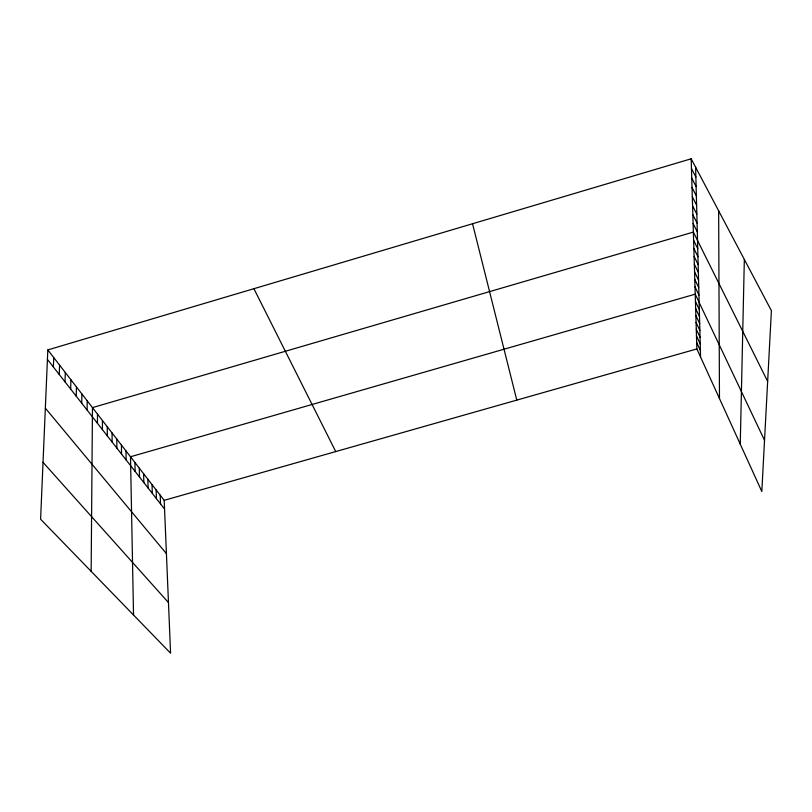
<?xml version="1.0" encoding="UTF-8"?>
<svg xmlns="http://www.w3.org/2000/svg" width="812" height="812" viewBox="0 0 812 812"><rect width="100%" height="100%" fill="white"/><g stroke="black" fill="none" stroke-linecap="round" stroke-linejoin="round"><path stroke-width="1.22" d="M102.424 429.649L102.424 420.494M97.45 423.306L97.491 414.11M91.147 571.323L92.466 407.624L693.367 232.09L767.655 381.407M87.107 410.08L87.219 400.834M81.728 403.209L81.87 393.921M76.247 396.215L76.44 386.898M740.26 444.174L744.34 259.444M70.685 389.1L70.908 379.762M65.021 381.863L65.285 372.495M59.256 374.505L59.57 365.095M53.389 367.014L53.744 357.574M47.827 349.921L40.6 519.223L170.581 653.203L164.197 500.334L47.827 349.921L691.164 158.797L771.4 310.671L761.818 491.493L696.869 348.927L691.164 158.797M164.197 500.334L696.869 348.927M43.026 462.343L168.47 602.595M45.34 408.152L166.43 553.672M47.421 359.381L164.562 509.053M691.459 168.551L695.874 176.986M691.743 178.122L696.128 186.547M692.027 187.521L696.371 195.936M692.301 196.748L696.605 205.162M692.575 205.822L696.848 214.226M692.839 214.723L697.082 223.127M253.912 288.696L335.732 451.573M693.103 223.483L697.305 231.867M693.61 240.291L697.741 248.655M693.854 248.37L697.955 256.714M694.087 256.318L698.158 264.651M694.321 264.133L698.361 272.446M694.554 271.817L698.564 280.12M694.778 279.389L698.756 287.671M695.001 286.839L698.949 295.111M764.528 440.307L695.224 294.167L130.499 456.77L133.533 615.009M695.437 301.384L699.325 309.626M695.651 308.489L699.508 316.71M695.864 315.482L699.69 323.694M696.067 322.374L699.873 330.565M696.28 329.164L700.045 337.325M696.473 335.853L700.218 343.994M696.676 342.441L700.391 350.561M472.554 223.747L516.787 400.113M160.197 495.158L160.543 503.917M156.137 489.91L156.462 498.7M152.017 484.591L152.321 493.412M147.845 479.192L148.119 488.042M143.602 473.711L143.856 482.592M695.62 167.242L700.563 357.036M139.299 468.148L139.522 477.06M134.934 462.505L135.127 471.447M125.992 450.954L126.144 459.957M121.424 445.047L121.546 454.091M116.786 439.048L116.877 448.122M112.076 432.958L112.127 442.063M718.65 210.836L719.473 398.55M107.285 426.777L107.316 435.912"/></g></svg>
